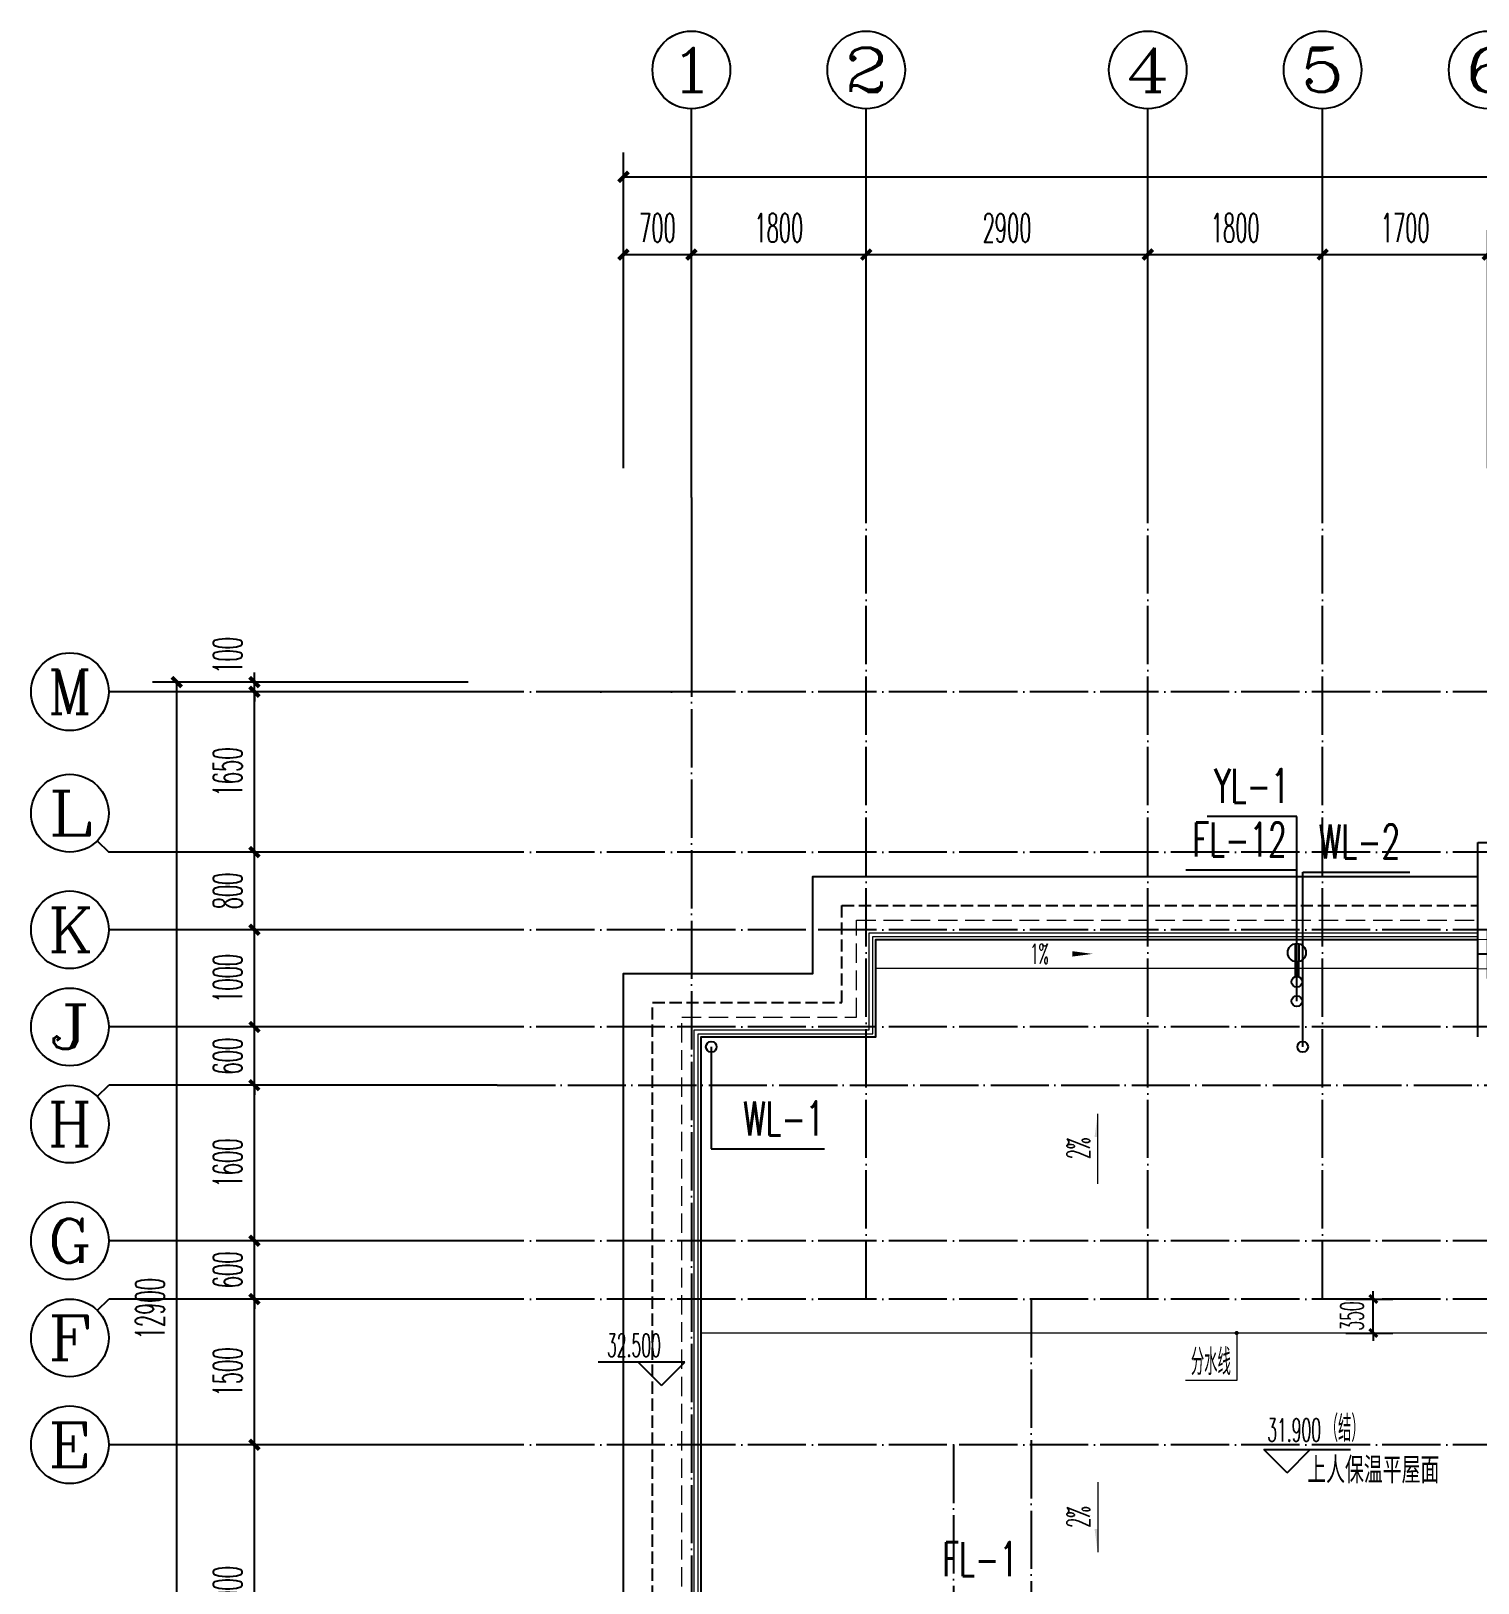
# Model space of a CAD drawing. Extents: x 27938 to 1507990, y 110129 to 923079.
# Drawn here: x 821117 to 836017, y 289993 to 305965 of the extents above; entities that cross this region are included whole.
import ezdxf
from ezdxf.enums import TextEntityAlignment as Align

# ---------------------------------------------------------------- set-up
doc = ezdxf.new("R2010")
doc.units = 0
doc.header["$LTSCALE"] = 1000
doc.header["$MEASUREMENT"] = 0
for name, pattern in [('#P_--_20B1_001_t3$0$DASH', [0.35, 0.25, -0.1]), ('__DASH', [0.35, 0.25, -0.1]), ('DASH', [0.35, 0.25, -0.1]), ('DOTE', [2.42, 2, -0.2, 0.02, -0.2])]:
    doc.linetypes.add(name, pattern=pattern)
for name, color, linetype in [('AXIS', 3, 'Continuous'), ('AXIS_TEXT', 7, 'Continuous'), ('DIM_ELEV', 3, 'Continuous'), ('DIM_废水', 31, 'Continuous'), ('DIM_污水', 2, 'Continuous'), ('DIM_雨水', 4, 'Continuous'), ('DOTE', 1, 'Continuous'), ('EQUIP_雨水斗', 7, 'Continuous'), ('PIPE-雨水', 4, 'TG_Y'), ('PUB_TEXT', 4, 'Continuous'), ('ROOF', 4, 'Continuous'), ('VPIPE-废水', 31, 'Continuous'), ('VPIPE-污水', 2, 'W'), ('VPIPE-雨水', 4, 'Y'), ('WALL', 9, 'Continuous'), ('机电标识类', 1, 'Continuous'), ('污水', 3, 'Continuous'), ('看线', 251, 'Continuous')]:
    doc.layers.add(name, color=color, linetype=linetype)
for name, color, linetype, lineweight in [('平面-排水沟', 86, 'Continuous', 15), ('平面-栏杆', 135, 'Continuous', 15), ('平面-看线', 45, 'Continuous', 15)]:
    doc.layers.add(name, color=color, linetype=linetype, lineweight=lineweight)
doc.styles.add('_TCH_AXIS', font='COMPLEX', dxfattribs={"bigfont": 'GBCBIG'})
doc.styles.add('_TCH_DIM', font='SIMPLEX.shx', dxfattribs={"width": 0.7, "bigfont": 'GBCBIG.shx'})
doc.styles.add('_TCH_DIM_T3', font='SIMPLEX.shx', dxfattribs={"width": 0.494118, "bigfont": 'GBCBIG.shx'})
doc.styles.add('_TWT_SERIAL', font='SIMPLEX', dxfattribs={"width": 0.8, "height": 3.5, "bigfont": 'HZTXT'})
doc.styles.add('COMPLEX', font='COMPLEX')
doc.styles.add('DIM_FONT_T3', font='SIMPLEX', dxfattribs={"width": 0.705882, "bigfont": 'GBCBIG'})
doc.styles.get("Standard").update_dxf_attribs({"font": 'gbenor.shx', "bigfont": 'gbcbig.shx'})
doc.styles.add('TG_LINETYPE', font='SIMPLEX', dxfattribs={"width": 0.8, "height": 3, "bigfont": 'HZTXT'})
doc.linetypes.add('TG_Y', pattern='A,2,-0.229,["Y",TG_LINETYPE,S=0.1,R=0,X=-0.229,Y=-0.15],0', length=2.229)
doc.linetypes.add('W', pattern='A,3,-0.2,["W",Standard,S=0.25,R=0,X=-0.1,Y=-0.115],-0.2', length=3.4)
doc.linetypes.add('Y', pattern='A,3,-0.2,["Y",Standard,S=0.25,R=0,X=-0.1,Y=-0.115],-0.2', length=3.4)
doc.dimstyles.new('_TCH_ARCH&&100', dxfattribs={"dimtxt": 297.5, "dimasz": 100, "dimexe": 250, "dimexo": 300, "dimgap": 126.25, "dimtad": 1, "dimdec": 0, "dimzin": 0, "dimdsep": 46, "dimtxsty": '_TCH_DIM_T3', "dimblk": 'ARCHTICK', "dimcen": 0.09, "dimclrt": 4, "dimazin": 2, "dimtfac": 1, "dimtdec": 0, "dimtix": 1, "dimtmove": 2, "dimatfit": 3, "dimfxl": 100, "dimtolj": 1, "dimtzin": 0, "dimarcsym": 0})
doc.dimstyles.new('_TCH_ARCH&&80', dxfattribs={"dimtxt": 238, "dimasz": 80, "dimexe": 200, "dimexo": 240, "dimgap": 101, "dimtad": 1, "dimdec": 0, "dimzin": 0, "dimdsep": 46, "dimtxsty": '_TCH_DIM_T3', "dimblk": 'ARCHTICK', "dimcen": 0.09, "dimclrt": 4, "dimazin": 2, "dimtfac": 1, "dimtdec": 0, "dimtix": 1, "dimtmove": 2, "dimatfit": 3, "dimfxl": 100, "dimtolj": 1, "dimtzin": 0, "dimarcsym": 0})

# ---------------------------------------------------------------- blocks, each defined once
blk = doc.blocks.new('GDGDGDSDA')
at = {"layer": 'DOTE', "color": 0, "linetype": 'DOTE', "ltscale": 0.3}
for p, q in [((419335, 376108), (419335, 359558)), ((421135, 367858), (421135, 376108)), ((424035, 367858), (424035, 376108)), ((425835, 367858), (425835, 376108)), ((471335, 374108), (417335, 374108)), ((471335, 372458), (417335, 372458)), ((471335, 371658), (417335, 371658)), ((471335, 370658), (417335, 370658)), ((417335, 370059), (471335, 370059)), ((471335, 368458), (417335, 368458)), ((471335, 367858), (417335, 367858)), ((422835, 367858), (422835, 359558)), ((471335, 366358), (417335, 366358))]:
    blk.add_line(p, q, dxfattribs=at)
blk = doc.blocks.new('GDGDGDGRGD')
at = {"linetype": '__DASH', "ltscale": 0.1}
blk.add_wipeout([(428917, 296115), (428717, 296115), (428717, 295815), (428917, 295815)], dxfattribs=at).dxf.layer = '污水'
at = {"layer": '机电标识类', "color": 250, "linetype": 'DASH', "ltscale": 400}
for p, q in [((428817, 295715), (428817, 296215)), ((428917, 295965), (428717, 295965))]:
    blk.add_line(p, q, dxfattribs=at)
at = {"layer": '污水', "linetype": '__DASH', "ltscale": 0.1, "const_width": 10}
blk.add_lwpolyline([(428917, 296115), (428717, 296115), (428717, 295815), (428917, 295815)], close=True, dxfattribs=at)
blk = doc.blocks.new('_ArchTick')
at = {"color": 0, "linetype": 'ByBlock', "const_width": 0.4}
blk.add_lwpolyline([(-0.5, -0.5), (0.5, 0.5)], dxfattribs=at)
blk = doc.blocks.new('*D923')
at = {"layer": 'Defpoints', "color": 0}
for p in [(834417, 292915), (834939, 292915), (834417, 292565)]:
    blk.add_point(p, dxfattribs=at)
at = {"layer": '平面-排水沟', "color": 0, "lineweight": -2}
for p, q in [((834939, 292915), (834939, 292995)), ((834657, 292915), (835139, 292915)), ((834939, 292565), (834939, 292915)), ((834657, 292565), (835139, 292565)), ((834939, 292565), (834939, 292485))]:
    blk.add_line(p, q, dxfattribs=at)
at = {"layer": '平面-排水沟', "color": 0, "lineweight": -2, "xscale": 80, "yscale": 80, "zscale": 80}
for p, rotation in [((834939, 292915), 270), ((834939, 292565), 90)]:
    blk.add_blockref('_ArchTick', p, dxfattribs=dict(at, rotation=rotation))
at = {"layer": '平面-排水沟', "color": 4, "insert": (834719, 292740), "char_height": 238, "attachment_point": 5, "rotation": 90, "style": '_TCH_DIM_T3'}
blk.add_mtext('\\A1;350', dxfattribs=at)
blk = doc.blocks.new('*D942')
at = {"layer": 'AXIS', "color": 0, "lineweight": -2}
for p, q in [((825617, 291415), (823167, 291415)), ((823417, 288415), (823417, 291415)), ((825617, 288415), (823167, 288415))]:
    blk.add_line(p, q, dxfattribs=at)
at = {"layer": 'Defpoints', "color": 0}
for p in [(823417, 291415), (825917, 291415), (825917, 288415)]:
    blk.add_point(p, dxfattribs=at)
at = {"layer": 'AXIS', "color": 0, "lineweight": -2, "xscale": 100, "yscale": 100, "zscale": 100}
for p, rotation in [((823417, 291415), 90), ((823417, 288415), 270)]:
    blk.add_blockref('_ArchTick', p, dxfattribs=dict(at, rotation=rotation))
at = {"layer": 'AXIS', "color": 4, "insert": (823142, 289915), "char_height": 297.5, "attachment_point": 5, "rotation": 90, "style": '_TCH_DIM_T3'}
blk.add_mtext('\\A1;3000', dxfattribs=at)
blk = doc.blocks.new('*D943')
at = {"layer": 'AXIS', "color": 0, "lineweight": -2}
for p, q in [((825617, 292915), (823167, 292915)), ((823417, 291415), (823417, 292915)), ((825617, 291415), (823167, 291415))]:
    blk.add_line(p, q, dxfattribs=at)
at = {"layer": 'Defpoints', "color": 0}
for p in [(823417, 292915), (825917, 292915), (825917, 291415)]:
    blk.add_point(p, dxfattribs=at)
at = {"layer": 'AXIS', "color": 0, "lineweight": -2, "xscale": 100, "yscale": 100, "zscale": 100}
for p, rotation in [((823417, 292915), 90), ((823417, 291415), 270)]:
    blk.add_blockref('_ArchTick', p, dxfattribs=dict(at, rotation=rotation))
at = {"layer": 'AXIS', "color": 4, "insert": (823142, 292165), "char_height": 297.5, "attachment_point": 5, "rotation": 90, "style": '_TCH_DIM_T3'}
blk.add_mtext('\\A1;1500', dxfattribs=at)
blk = doc.blocks.new('*D944')
at = {"layer": 'AXIS', "color": 0, "lineweight": -2}
for p, q in [((823417, 293515), (823417, 293615)), ((825617, 293515), (823167, 293515)), ((823417, 292915), (823417, 293515)), ((825617, 292915), (823167, 292915)), ((823417, 292915), (823417, 292815))]:
    blk.add_line(p, q, dxfattribs=at)
at = {"layer": 'Defpoints', "color": 0}
for p in [(823417, 293515), (825917, 293515), (825917, 292915)]:
    blk.add_point(p, dxfattribs=at)
at = {"layer": 'AXIS', "color": 0, "lineweight": -2, "xscale": 100, "yscale": 100, "zscale": 100}
for p, rotation in [((823417, 293515), 270), ((823417, 292915), 90)]:
    blk.add_blockref('_ArchTick', p, dxfattribs=dict(at, rotation=rotation))
at = {"layer": 'AXIS', "color": 4, "insert": (823142, 293215), "char_height": 297.5, "attachment_point": 5, "rotation": 90, "style": '_TCH_DIM_T3'}
blk.add_mtext('\\A1;600', dxfattribs=at)
blk = doc.blocks.new('*D945')
at = {"layer": 'AXIS', "color": 0, "lineweight": -2}
for p, q in [((825617, 295116), (823167, 295116)), ((823417, 293515), (823417, 295116)), ((825617, 293515), (823167, 293515))]:
    blk.add_line(p, q, dxfattribs=at)
at = {"layer": 'Defpoints', "color": 0}
for p in [(823417, 295116), (825917, 295116), (825917, 293515)]:
    blk.add_point(p, dxfattribs=at)
at = {"layer": 'AXIS', "color": 0, "lineweight": -2, "xscale": 100, "yscale": 100, "zscale": 100}
for p, rotation in [((823417, 295116), 90), ((823417, 293515), 270)]:
    blk.add_blockref('_ArchTick', p, dxfattribs=dict(at, rotation=rotation))
at = {"layer": 'AXIS', "color": 4, "insert": (823142, 294315), "char_height": 297.5, "attachment_point": 5, "rotation": 90, "style": '_TCH_DIM_T3'}
blk.add_mtext('\\A1;1600', dxfattribs=at)
blk = doc.blocks.new('*D946')
at = {"layer": 'AXIS', "color": 0, "lineweight": -2}
for p, q in [((823417, 295715), (823417, 295815)), ((825617, 295715), (823167, 295715)), ((823417, 295116), (823417, 295715)), ((825617, 295116), (823167, 295116)), ((823417, 295116), (823417, 295016))]:
    blk.add_line(p, q, dxfattribs=at)
at = {"layer": 'Defpoints', "color": 0}
for p in [(823417, 295715), (825917, 295715), (825917, 295116)]:
    blk.add_point(p, dxfattribs=at)
at = {"layer": 'AXIS', "color": 0, "lineweight": -2, "xscale": 100, "yscale": 100, "zscale": 100}
for p, rotation in [((823417, 295715), 270), ((823417, 295116), 90)]:
    blk.add_blockref('_ArchTick', p, dxfattribs=dict(at, rotation=rotation))
at = {"layer": 'AXIS', "color": 4, "insert": (823142, 295415), "char_height": 297.5, "attachment_point": 5, "rotation": 90, "style": '_TCH_DIM_T3'}
blk.add_mtext('\\A1;600', dxfattribs=at)
blk = doc.blocks.new('*D947')
at = {"layer": 'AXIS', "color": 0, "lineweight": -2}
for p, q in [((825617, 296715), (823167, 296715)), ((823417, 295715), (823417, 296715)), ((825617, 295715), (823167, 295715))]:
    blk.add_line(p, q, dxfattribs=at)
at = {"layer": 'Defpoints', "color": 0}
for p in [(823417, 296715), (825917, 296715), (825917, 295715)]:
    blk.add_point(p, dxfattribs=at)
at = {"layer": 'AXIS', "color": 0, "lineweight": -2, "xscale": 100, "yscale": 100, "zscale": 100}
for p, rotation in [((823417, 296715), 90), ((823417, 295715), 270)]:
    blk.add_blockref('_ArchTick', p, dxfattribs=dict(at, rotation=rotation))
at = {"layer": 'AXIS', "color": 4, "insert": (823142, 296215), "char_height": 297.5, "attachment_point": 5, "rotation": 90, "style": '_TCH_DIM_T3'}
blk.add_mtext('\\A1;1000', dxfattribs=at)
blk = doc.blocks.new('*D948')
at = {"layer": 'AXIS', "color": 0, "lineweight": -2}
for p, q in [((825617, 297515), (823167, 297515)), ((823417, 296715), (823417, 297515)), ((825617, 296715), (823167, 296715))]:
    blk.add_line(p, q, dxfattribs=at)
at = {"layer": 'Defpoints', "color": 0}
for p in [(823417, 297515), (825917, 297515), (825917, 296715)]:
    blk.add_point(p, dxfattribs=at)
at = {"layer": 'AXIS', "color": 0, "lineweight": -2, "xscale": 100, "yscale": 100, "zscale": 100}
for p, rotation in [((823417, 297515), 90), ((823417, 296715), 270)]:
    blk.add_blockref('_ArchTick', p, dxfattribs=dict(at, rotation=rotation))
at = {"layer": 'AXIS', "color": 4, "insert": (823142, 297115), "char_height": 297.5, "attachment_point": 5, "rotation": 90, "style": '_TCH_DIM_T3'}
blk.add_mtext('\\A1;800', dxfattribs=at)
blk = doc.blocks.new('*D949')
at = {"layer": 'AXIS', "color": 0, "lineweight": -2}
for p, q in [((825617, 299165), (823167, 299165)), ((823417, 297515), (823417, 299165)), ((825617, 297515), (823167, 297515))]:
    blk.add_line(p, q, dxfattribs=at)
at = {"layer": 'Defpoints', "color": 0}
for p in [(823417, 299165), (825917, 299165), (825917, 297515)]:
    blk.add_point(p, dxfattribs=at)
at = {"layer": 'AXIS', "color": 0, "lineweight": -2, "xscale": 100, "yscale": 100, "zscale": 100}
for p, rotation in [((823417, 299165), 90), ((823417, 297515), 270)]:
    blk.add_blockref('_ArchTick', p, dxfattribs=dict(at, rotation=rotation))
at = {"layer": 'AXIS', "color": 4, "insert": (823142, 298340), "char_height": 297.5, "attachment_point": 5, "rotation": 90, "style": '_TCH_DIM_T3'}
blk.add_mtext('\\A1;1650', dxfattribs=at)
blk = doc.blocks.new('*D950')
at = {"layer": 'AXIS', "color": 0, "lineweight": -2}
for p, q in [((823417, 299265), (823417, 299365)), ((825617, 299265), (823167, 299265)), ((825617, 299165), (823167, 299165)), ((823417, 299165), (823417, 299265)), ((823417, 299165), (823417, 299065))]:
    blk.add_line(p, q, dxfattribs=at)
at = {"layer": 'Defpoints', "color": 0}
for p in [(823417, 299265), (825917, 299265), (825917, 299165)]:
    blk.add_point(p, dxfattribs=at)
at = {"layer": 'AXIS', "color": 0, "lineweight": -2, "xscale": 100, "yscale": 100, "zscale": 100}
for p, rotation in [((823417, 299265), 270), ((823417, 299165), 90)]:
    blk.add_blockref('_ArchTick', p, dxfattribs=dict(at, rotation=rotation))
at = {"layer": 'AXIS', "color": 4, "insert": (823142, 299540), "char_height": 297.5, "attachment_point": 5, "rotation": 90, "style": '_TCH_DIM_T3'}
blk.add_mtext('\\A1;100', dxfattribs=at)
blk = doc.blocks.new('*D951')
at = {"layer": 'AXIS', "color": 0, "lineweight": -2}
for p, q in [((825617, 299265), (822367, 299265)), ((822617, 286365), (822617, 299265)), ((825617, 286365), (822367, 286365))]:
    blk.add_line(p, q, dxfattribs=at)
at = {"layer": 'Defpoints', "color": 0}
for p in [(822617, 299265), (825917, 299265), (825917, 286365)]:
    blk.add_point(p, dxfattribs=at)
at = {"layer": 'AXIS', "color": 0, "lineweight": -2, "xscale": 100, "yscale": 100, "zscale": 100}
for p, rotation in [((822617, 299265), 90), ((822617, 286365), 270)]:
    blk.add_blockref('_ArchTick', p, dxfattribs=dict(at, rotation=rotation))
at = {"layer": 'AXIS', "color": 4, "insert": (822342, 292815), "char_height": 297.5, "attachment_point": 5, "rotation": 90, "style": '_TCH_DIM_T3'}
blk.add_mtext('\\A1;12900', dxfattribs=at)
blk = doc.blocks.new('*D964')
at = {"layer": 'AXIS', "color": 0, "lineweight": -2}
for p, q in [((827217, 301465), (827217, 303915)), ((827917, 301465), (827917, 303915)), ((827217, 303665), (827917, 303665))]:
    blk.add_line(p, q, dxfattribs=at)
at = {"layer": 'Defpoints', "color": 0}
for p in [(827917, 303665), (827217, 301165), (827917, 301165)]:
    blk.add_point(p, dxfattribs=at)
at = {"layer": 'AXIS', "color": 0, "lineweight": -2, "xscale": 100, "yscale": 100, "zscale": 100, "rotation": 180}
blk.add_blockref('_ArchTick', (827217, 303665), dxfattribs=at)
at = {"layer": 'AXIS', "color": 0, "lineweight": -2, "xscale": 100, "yscale": 100, "zscale": 100}
blk.add_blockref('_ArchTick', (827917, 303665), dxfattribs=at)
at = {"layer": 'AXIS', "color": 4, "insert": (827567, 303940), "char_height": 297.5, "attachment_point": 5, "style": '_TCH_DIM_T3'}
blk.add_mtext('\\A1;700', dxfattribs=at)
blk = doc.blocks.new('*D965')
at = {"layer": 'AXIS', "color": 0, "lineweight": -2}
for p, q in [((827917, 301465), (827917, 303915)), ((829717, 301465), (829717, 303915)), ((827917, 303665), (829717, 303665))]:
    blk.add_line(p, q, dxfattribs=at)
at = {"layer": 'Defpoints', "color": 0}
for p in [(829717, 303665), (827917, 301165), (829717, 301165)]:
    blk.add_point(p, dxfattribs=at)
at = {"layer": 'AXIS', "color": 0, "lineweight": -2, "xscale": 100, "yscale": 100, "zscale": 100, "rotation": 180}
blk.add_blockref('_ArchTick', (827917, 303665), dxfattribs=at)
at = {"layer": 'AXIS', "color": 0, "lineweight": -2, "xscale": 100, "yscale": 100, "zscale": 100}
blk.add_blockref('_ArchTick', (829717, 303665), dxfattribs=at)
at = {"layer": 'AXIS', "color": 4, "insert": (828817, 303940), "char_height": 297.5, "attachment_point": 5, "style": '_TCH_DIM_T3'}
blk.add_mtext('\\A1;1800', dxfattribs=at)
blk = doc.blocks.new('*D966')
at = {"layer": 'AXIS', "color": 0, "lineweight": -2}
for p, q in [((829717, 301465), (829717, 303915)), ((832617, 301465), (832617, 303915)), ((829717, 303665), (832617, 303665))]:
    blk.add_line(p, q, dxfattribs=at)
at = {"layer": 'Defpoints', "color": 0}
for p in [(832617, 303665), (829717, 301165), (832617, 301165)]:
    blk.add_point(p, dxfattribs=at)
at = {"layer": 'AXIS', "color": 0, "lineweight": -2, "xscale": 100, "yscale": 100, "zscale": 100, "rotation": 180}
blk.add_blockref('_ArchTick', (829717, 303665), dxfattribs=at)
at = {"layer": 'AXIS', "color": 0, "lineweight": -2, "xscale": 100, "yscale": 100, "zscale": 100}
blk.add_blockref('_ArchTick', (832617, 303665), dxfattribs=at)
at = {"layer": 'AXIS', "color": 4, "insert": (831167, 303940), "char_height": 297.5, "attachment_point": 5, "style": '_TCH_DIM_T3'}
blk.add_mtext('\\A1;2900', dxfattribs=at)
blk = doc.blocks.new('*D967')
at = {"layer": 'AXIS', "color": 0, "lineweight": -2}
for p, q in [((832617, 301465), (832617, 303915)), ((834417, 301465), (834417, 303915)), ((832617, 303665), (834417, 303665))]:
    blk.add_line(p, q, dxfattribs=at)
at = {"layer": 'Defpoints', "color": 0}
for p in [(834417, 303665), (832617, 301165), (834417, 301165)]:
    blk.add_point(p, dxfattribs=at)
at = {"layer": 'AXIS', "color": 0, "lineweight": -2, "xscale": 100, "yscale": 100, "zscale": 100, "rotation": 180}
blk.add_blockref('_ArchTick', (832617, 303665), dxfattribs=at)
at = {"layer": 'AXIS', "color": 0, "lineweight": -2, "xscale": 100, "yscale": 100, "zscale": 100}
blk.add_blockref('_ArchTick', (834417, 303665), dxfattribs=at)
at = {"layer": 'AXIS', "color": 4, "insert": (833517, 303940), "char_height": 297.5, "attachment_point": 5, "style": '_TCH_DIM_T3'}
blk.add_mtext('\\A1;1800', dxfattribs=at)
blk = doc.blocks.new('*D968')
at = {"layer": 'AXIS', "color": 0, "lineweight": -2}
for p, q in [((834417, 301465), (834417, 303915)), ((836117, 301465), (836117, 303915)), ((834417, 303665), (836117, 303665))]:
    blk.add_line(p, q, dxfattribs=at)
at = {"layer": 'Defpoints', "color": 0}
for p in [(836117, 303665), (834417, 301165), (836117, 301165)]:
    blk.add_point(p, dxfattribs=at)
at = {"layer": 'AXIS', "color": 0, "lineweight": -2, "xscale": 100, "yscale": 100, "zscale": 100, "rotation": 180}
blk.add_blockref('_ArchTick', (834417, 303665), dxfattribs=at)
at = {"layer": 'AXIS', "color": 0, "lineweight": -2, "xscale": 100, "yscale": 100, "zscale": 100}
blk.add_blockref('_ArchTick', (836117, 303665), dxfattribs=at)
at = {"layer": 'AXIS', "color": 4, "insert": (835267, 303940), "char_height": 297.5, "attachment_point": 5, "style": '_TCH_DIM_T3'}
blk.add_mtext('\\A1;1700', dxfattribs=at)
blk = doc.blocks.new('*D976')
at = {"layer": 'AXIS', "color": 0, "lineweight": -2}
for p, q in [((827217, 301465), (827217, 304715)), ((878617, 301465), (878617, 304715)), ((827217, 304465), (878617, 304465))]:
    blk.add_line(p, q, dxfattribs=at)
at = {"layer": 'Defpoints', "color": 0}
for p in [(878617, 304465), (827217, 301165), (878617, 301165)]:
    blk.add_point(p, dxfattribs=at)
at = {"layer": 'AXIS', "color": 0, "lineweight": -2, "xscale": 100, "yscale": 100, "zscale": 100, "rotation": 180}
blk.add_blockref('_ArchTick', (827217, 304465), dxfattribs=at)
at = {"layer": 'AXIS', "color": 0, "lineweight": -2, "xscale": 100, "yscale": 100, "zscale": 100}
blk.add_blockref('_ArchTick', (878617, 304465), dxfattribs=at)
at = {"layer": 'AXIS', "color": 4, "insert": (852917, 304740), "char_height": 297.5, "attachment_point": 5, "style": '_TCH_DIM_T3'}
blk.add_mtext('\\A1;51400', dxfattribs=at)
blk = doc.blocks.new('_AXISO')
blk.add_circle((0, 0), 0.5)
at = {"layer": 'AXIS_TEXT', "style": 'COMPLEX', "width": 1.041667}
blk.add_attdef('A', text='', height=0.56, dxfattribs=at).set_placement((-0.25, -0.28), (0.25, -0.28), align=Align.FIT)
blk = doc.blocks.new('$TwtSys$00000139')
at = {"color": 7}
for p, q in [((-19, 92, 0), (-19, -92, 0)), ((19, 92, 0), (19, -92, 0))]:
    blk.add_line(p, q, dxfattribs=at)
blk.add_circle((0, 0, 0), 93.8)

msp = doc.modelspace()

# ---------------------------------------------------------------- hatches: boundary and pattern name
at = {"layer": '平面-排水沟'}
for points in [[(832100.5, 294822.1), (832100.5, 294582.1), (832068.5, 294582.1)], [(832100.5, 290308.6), (832100.5, 290548.6), (832068.5, 290548.6)]]:
    msp.add_hatch(color=8, dxfattribs=at).paths.add_polyline_path(points)

# ---------------------------------------------------------------- linework, layer by layer
msp.add_lwpolyline([(827916.6, 300660.2), (827916.6, 299165.4), (826619.1, 299165.4)])
at = {"layer": 'AXIS', "color": 8}
for p, q in [((827916.6, 301165.4), (827916.6, 305165.4)), ((829716.6, 301165.4), (829716.6, 305165.4)), ((832616.6, 301165.4), (832616.6, 305165.4)), ((834416.6, 301165.4), (834416.6, 305165.4)), ((825916.6, 299165.4), (821916.6, 299165.4)), ((821799.4, 297632.5), (821916.6, 297515.4)), ((825916.6, 297515.4), (821916.6, 297515.4)), ((825916.6, 296715.4), (821916.6, 296715.4)), ((825916.6, 295715.4), (821916.6, 295715.4)), ((821799.4, 294998.5), (821916.6, 295115.6)), ((825916.6, 295115.6), (821916.6, 295115.6)), ((825916.6, 293515.4), (821916.6, 293515.4)), ((821799.4, 292798.2), (821916.6, 292915.4)), ((825916.6, 292915.4), (821916.6, 292915.4)), ((825916.6, 291415.4), (821916.6, 291415.4))]:
    msp.add_line(p, q, dxfattribs=at)
at = {"layer": 'DIM_ELEV', "color": 8}
for p, q in [((827847.5, 292264.5), (826955.2, 292264.5)), ((827607.5, 292024.5), (827367.5, 292264.5)), ((827607.5, 292024.5), (827847.5, 292264.5)), ((834050.2, 291127.3), (833810.2, 291367.3)), ((833810.2, 291367.3), (834702.4, 291367.3)), ((834050.2, 291127.3), (834290.2, 291367.3))]:
    msp.add_line(p, q, dxfattribs=at)
at = {"layer": 'DIM_废水'}
for p, q in [((834151.6, 297328.7), (833007.5, 297328.7)), ((834151.6, 295980.4), (834151.6, 297328.7))]:
    msp.add_line(p, q, dxfattribs=at)
at = {"layer": 'DIM_污水'}
for p, q in [((834211.4, 295510.4), (834211.4, 297309.2)), ((834211.4, 297309.2), (835314.7, 297309.2)), ((828121.7, 295510.4), (828121.7, 294459.7)), ((828121.7, 294459.7), (829289, 294459.7))]:
    msp.add_line(p, q, dxfattribs=at)
at = {"layer": 'DIM_雨水'}
for p, q in [((834151.6, 297881.6), (833229.5, 297881.6)), ((834151.6, 296180.4), (834151.6, 297881.6))]:
    msp.add_line(p, q, dxfattribs=at)
at = {"layer": 'DOTE', "color": 169, "linetype": 'DOTE', "ltscale": 0.3}
msp.add_line((830616.6, 291415.4), (830616.6, 286615.4), dxfattribs=at)
at = {"layer": 'PIPE-雨水', "const_width": 55}
msp.add_lwpolyline([(834151.6, 296235.4), (834151.6, 296386.6)], dxfattribs=at)
at = {"layer": 'ROOF', "color": 8, "ltscale": 0.8}
for points in [[(830316.6, 287265.4), (827216.6, 287265.4), (827216.6, 296265.4), (829166.6, 296265.4), (829166.6, 297265.4), (836016.6, 297265.4)], [(830466.6, 287915.4), (828016.6, 287915.4), (828016.6, 295615.4), (829816.6, 295615.4), (829816.6, 296615.4), (836016.6, 296615.4)]]:
    msp.add_lwpolyline(points, dxfattribs=at)
at = {"layer": 'VPIPE-废水'}
msp.add_circle((834151.6, 295980.4), 55, dxfattribs=at)
at = {"layer": 'VPIPE-污水'}
for centre in [(828121.7, 295510.4), (834211.4, 295510.4)]:
    msp.add_circle(centre, 55, dxfattribs=at)
at = {"layer": 'VPIPE-雨水'}
msp.add_circle((834151.6, 296180.4), 55, dxfattribs=at)
at = {"layer": 'WALL', "color": 8}
msp.add_line((836016.6, 297615.4), (838116.6, 297615.4), dxfattribs=at)
at = {"layer": '平面-排水沟', "color": 8}
for p, q in [((838916.6, 296315.4), (829816.6, 296315.4)), ((839066.6, 292565.4), (828016.6, 292565.4)), ((833532, 292565.4), (833532, 292076)), ((833532, 292076), (833003.9, 292076))]:
    msp.add_line(p, q, dxfattribs=at)
msp.add_lwpolyline([(831640.6, 296467.5, 0, 0, 0), (832048.4, 296467.5, 0, 56, 0), (831838.4, 296467.5, 0, 0, 0)], format="xyseb", dxfattribs=at)
for points in [[(832100.5, 294102), (832100.5, 294822.1)], [(832100.5, 291028.7), (832100.5, 290308.6)]]:
    msp.add_lwpolyline(points, dxfattribs=at)
at = {"layer": '平面-排水沟', "color": 8, "const_width": 21.3}
msp.add_lwpolyline([(833532, 292576, 1), (833532, 292554.7, 1)], format="xyb", close=True, dxfattribs=at)
at = {"layer": '平面-栏杆', "color": 8}
for points in [[(830466.6, 287845.4), (827946.6, 287845.4), (827946.6, 295685.4), (829746.6, 295685.4), (829746.6, 296685.4), (836016.6, 296685.4)], [(830466.6, 287885.4), (827986.6, 287885.4), (827986.6, 295645.4), (829786.6, 295645.4), (829786.6, 296645.4), (836016.6, 296645.4)]]:
    msp.add_lwpolyline(points, dxfattribs=at)
at = {"layer": '平面-看线', "color": 8, "linetype": 'DASH', "ltscale": 0.8}
msp.add_lwpolyline([(830466.6, 287715.4), (827816.6, 287715.4), (827816.6, 295815.4), (829616.6, 295815.4), (829616.6, 296815.4), (836016.6, 296815.4)], dxfattribs=at)
at = {"layer": '看线', "color": 8, "linetype": '#P_--_20B1_001_t3$0$DASH', "ltscale": 0.5}
msp.add_lwpolyline([(830466.6, 287565.4), (827516.6, 287565.4), (827516.6, 295965.4), (829466.6, 295965.4), (829466.6, 296965.4), (836016.6, 296965.4)], dxfattribs=at)

# ---------------------------------------------------------------- block references
at = {"layer": 'AXIS', "color": 8}
ref = msp.add_blockref('_AXISO', (827916.6, 305565.4), dxfattribs=dict(at, xscale=800, yscale=800, zscale=800))
ref.add_attrib('A', '1', dxfattribs={"layer": 'AXIS_TEXT', "color": 8, "ltscale": 0.5, "height": 452.5, "style": '_TCH_AXIS', "width": 2.333333}).set_placement((827690.3, 305339.1), (828142.9, 305339.1), align=Align.FIT)
ref = msp.add_blockref('_AXISO', (829716.6, 305565.4), dxfattribs=dict(at, xscale=800, yscale=800, zscale=800))
ref.add_attrib('A', '2', dxfattribs={"layer": 'AXIS_TEXT', "color": 8, "ltscale": 0.5, "height": 452.5, "style": '_TCH_AXIS', "width": 1.5}).set_placement((829490.3, 305339.1), (829942.9, 305339.1), align=Align.FIT)
ref = msp.add_blockref('_AXISO', (832616.6, 305565.4), dxfattribs=dict(at, xscale=800, yscale=800, zscale=800))
ref.add_attrib('A', '4', dxfattribs={"layer": 'AXIS_TEXT', "color": 8, "ltscale": 0.5, "height": 452.5, "style": '_TCH_AXIS', "width": 1.3125}).set_placement((832390.3, 305339.1), (832842.9, 305339.1), align=Align.FIT)
ref = msp.add_blockref('_AXISO', (834416.6, 305565.4), dxfattribs=dict(at, xscale=800, yscale=800, zscale=800))
ref.add_attrib('A', '5', dxfattribs={"layer": 'AXIS_TEXT', "color": 8, "ltscale": 0.5, "height": 452.5, "style": '_TCH_AXIS', "width": 1.5}).set_placement((834190.3, 305339.1), (834642.9, 305339.1), align=Align.FIT)
ref = msp.add_blockref('_AXISO', (836116.6, 305565.4), dxfattribs=dict(at, xscale=800, yscale=800, zscale=800))
ref.add_attrib('A', '6', dxfattribs={"layer": 'AXIS_TEXT', "color": 8, "ltscale": 0.5, "height": 452.5, "style": '_TCH_AXIS', "width": 1.5}).set_placement((835890.3, 305339.1), (836342.9, 305339.1), align=Align.FIT)
ref = msp.add_blockref('_AXISO', (821516.6, 299165.4), dxfattribs=dict(at, xscale=800, yscale=800, zscale=800))
ref.add_attrib('A', 'M', dxfattribs={"layer": 'AXIS_TEXT', "color": 8, "ltscale": 0.5, "height": 452.5, "style": '_TCH_AXIS'}).set_placement((821290.3, 298939.1), (821742.9, 298939.1), align=Align.FIT)
ref = msp.add_blockref('_AXISO', (821516.6, 297915.4), dxfattribs=dict(at, xscale=800, yscale=800, zscale=800))
ref.add_attrib('A', 'L', dxfattribs={"layer": 'AXIS_TEXT', "color": 8, "ltscale": 0.5, "height": 452.5, "style": '_TCH_AXIS', "width": 1.4}).set_placement((821290.3, 297689.1), (821742.9, 297689.1), align=Align.FIT)
ref = msp.add_blockref('_AXISO', (821516.6, 296715.4), dxfattribs=dict(at, xscale=800, yscale=800, zscale=800))
ref.add_attrib('A', 'K', dxfattribs={"layer": 'AXIS_TEXT', "color": 8, "ltscale": 0.5, "height": 452.5, "style": '_TCH_AXIS', "width": 1.105263}).set_placement((821290.3, 296489.1), (821742.9, 296489.1), align=Align.FIT)
ref = msp.add_blockref('_AXISO', (821516.6, 295715.4), dxfattribs=dict(at, xscale=800, yscale=800, zscale=800))
ref.add_attrib('A', 'J', dxfattribs={"layer": 'AXIS_TEXT', "color": 8, "ltscale": 0.5, "height": 452.5, "style": '_TCH_AXIS', "width": 1.909091}).set_placement((821290.3, 295489.1), (821742.9, 295489.1), align=Align.FIT)
ref = msp.add_blockref('_AXISO', (821516.6, 294715.6), dxfattribs=dict(at, xscale=800, yscale=800, zscale=800))
ref.add_attrib('A', 'H', dxfattribs={"layer": 'AXIS_TEXT', "color": 8, "ltscale": 0.5, "height": 452.5, "style": '_TCH_AXIS', "width": 1.05}).set_placement((821290.3, 294489.4), (821742.9, 294489.4), align=Align.FIT)
ref = msp.add_blockref('_AXISO', (821516.6, 293515.4), dxfattribs=dict(at, xscale=800, yscale=800, zscale=800))
ref.add_attrib('A', 'G', dxfattribs={"layer": 'AXIS_TEXT', "color": 8, "ltscale": 0.5, "height": 452.5, "style": '_TCH_AXIS', "width": 1.166667}).set_placement((821290.3, 293289.1), (821742.9, 293289.1), align=Align.FIT)
ref = msp.add_blockref('_AXISO', (821516.6, 292515.4), dxfattribs=dict(at, xscale=800, yscale=800, zscale=800))
ref.add_attrib('A', 'F', dxfattribs={"layer": 'AXIS_TEXT', "color": 8, "ltscale": 0.5, "height": 452.5, "style": '_TCH_AXIS', "width": 1.3125}).set_placement((821290.3, 292289.1), (821742.9, 292289.1), align=Align.FIT)
ref = msp.add_blockref('_AXISO', (821516.6, 291415.4), dxfattribs=dict(at, xscale=800, yscale=800, zscale=800))
ref.add_attrib('A', 'E', dxfattribs={"layer": 'AXIS_TEXT', "color": 8, "ltscale": 0.5, "height": 452.5, "style": '_TCH_AXIS', "width": 1.3125}).set_placement((821290.3, 291189.1), (821742.9, 291189.1), align=Align.FIT)
at = {"layer": 'DOTE', "color": 169}
msp.add_blockref('GDGDGDSDA', (408581.8, -74943), dxfattribs=at)
at = {"layer": 'EQUIP_雨水斗'}
msp.add_blockref('$TwtSys$00000139', (834151.6, 296480.4), dxfattribs=at)

# ---------------------------------------------------------------- texts
at = {"layer": 'DIM_ELEV', "color": 7, "style": '_TCH_DIM', "width": 0.494118}
msp.add_text('32.500', height=238, dxfattribs=at).set_placement((827047.7, 292320.5))
at = {"layer": 'DIM_ELEV', "color": 8, "style": '_TCH_DIM'}
for s, height, width, p in [('31.900', 238, 0.494118, (833846.3, 291447.4)), ('（结）', 270.07, 0.7, (834439.9, 291447.4))]:
    msp.add_text(s, height=height, dxfattribs=dict(at, width=width)).set_placement(p)
at = {"layer": 'DIM_废水', "color": 7, "style": '_TWT_SERIAL', "width": 0.64}
for s, p in [('FL-12', (833077.5, 297468.7)), ('FL-1', (830501.7, 290062.9))]:
    msp.add_text(s, height=350, dxfattribs=at).set_placement(p)
at = {"layer": 'DIM_污水', "color": 7, "style": '_TWT_SERIAL', "width": 0.64}
for s, p in [('WL-2', (834380.7, 297449.2)), ('WL-1', (828451, 294599.7))]:
    msp.add_text(s, height=350, dxfattribs=at).set_placement(p)
at = {"layer": 'DIM_雨水', "color": 7, "style": '_TWT_SERIAL', "width": 0.64}
msp.add_text('YL-1', height=350, dxfattribs=at).set_placement((833299.5, 298021.6))
at = {"layer": 'PUB_TEXT', "color": 8}
msp.add_text('上人保温平屋面', height=270.07, dxfattribs=at).set_placement((834258.2, 291018))
at = {"layer": '平面-排水沟', "color": 7}
for s, height, style, width, p in [('1%', 208.25, '_TCH_DIM', 0.494118, (831403.9, 296363.4)), ('分水线', 270.07, 'DIM_FONT_T3', 0.705882, (833059.9, 292132))]:
    msp.add_text(s, height=height, dxfattribs=dict(at, style=style, width=width)).set_placement(p)
at = {"layer": '平面-排水沟', "color": 7, "style": '_TCH_DIM', "width": 0.494118}
for rotation, p in [(89.9994, (832020.4, 294355.7)), (90.00061, (832020.4, 290562.3))]:
    msp.add_text('2%', height=238, rotation=rotation, dxfattribs=at).set_placement(p)

# ---------------------------------------------------------------- dimensions: what is measured, and where the dimension line sits
at = {"layer": 'AXIS', "color": 8}
for p1, p2, distance, picture, middle in [((827216.6, 301165.4), (878616.6, 301165.4), 3300, '*D976', (852916.6, 304740.4)), ((827216.6, 301165.4), (827916.6, 301165.4), 2500, '*D964', (827566.6, 303940.4)), ((827916.6, 301165.4), (829716.6, 301165.4), 2500, '*D965', (828816.6, 303940.4)), ((829716.6, 301165.4), (832616.6, 301165.4), 2500, '*D966', (831166.6, 303940.4)), ((832616.6, 301165.4), (834416.6, 301165.4), 2500, '*D967', (833516.6, 303940.4)), ((834416.6, 301165.4), (836116.6, 301165.4), 2500, '*D968', (835266.6, 303940.4)), ((825916.6, 286365.4), (825916.6, 299265.4), 3300, '*D951', (822341.6, 292815.4)), ((825916.6, 297515.4), (825916.6, 299165.4), 2500, '*D949', (823141.6, 298340.4)), ((825916.6, 296715.4), (825916.6, 297515.4), 2500, '*D948', (823141.6, 297115.4)), ((825916.6, 295715.4), (825916.6, 296715.4), 2500, '*D947', (823141.6, 296215.4)), ((825916.6, 295115.6), (825916.6, 295715.4), 2500, '*D946', (823141.6, 295415.5)), ((825916.6, 293515.4), (825916.6, 295115.6), 2500, '*D945', (823141.6, 294315.5)), ((825916.6, 292915.4), (825916.6, 293515.4), 2500, '*D944', (823141.6, 293215.4)), ((825916.6, 291415.4), (825916.6, 292915.4), 2500, '*D943', (823141.6, 292165.4)), ((825916.6, 288415.4), (825916.6, 291415.4), 2500, '*D942', (823141.6, 289915.4))]:
    dim = msp.add_aligned_dim(p1=p1, p2=p2, distance=distance, dimstyle='_TCH_ARCH&&100', dxfattribs=at)
    dim.commit()
    dim.dimension.update_dxf_attribs({"geometry": picture, "text_midpoint": middle})
dim = msp.add_linear_dim(base=(823416.6, 299265.4), p1=(825916.6, 299165.4), p2=(825916.6, 299265.4), angle=90, dimstyle='_TCH_ARCH&&100', dxfattribs=at)
dim.commit()
dim.dimension.update_dxf_attribs({"geometry": '*D950', "text_midpoint": (823141.6, 299540.4), "dimtype": 129})
at = {"layer": '平面-排水沟', "color": 8}
dim = msp.add_aligned_dim(p1=(834416.6, 292565.4), p2=(834416.6, 292915.4), distance=-522, dimstyle='_TCH_ARCH&&80', dxfattribs=at)
dim.commit()
dim.dimension.update_dxf_attribs({"geometry": '*D923', "text_midpoint": (834718.6, 292740.4)})

# ---------------------------------------------------------------- next in the draw order: block references
at = {"color": 8}
msp.add_blockref('GDGDGDGRGD', (407299.7, 500), dxfattribs=at)

# ---------------------------------------------------------------- next in the draw order: linework, layer by layer
at = {"layer": 'WALL', "color": 8}
msp.add_line((836016.6, 295615.4), (836016.6, 297615.4), dxfattribs=at)

doc.saveas('drawing.dxf')
